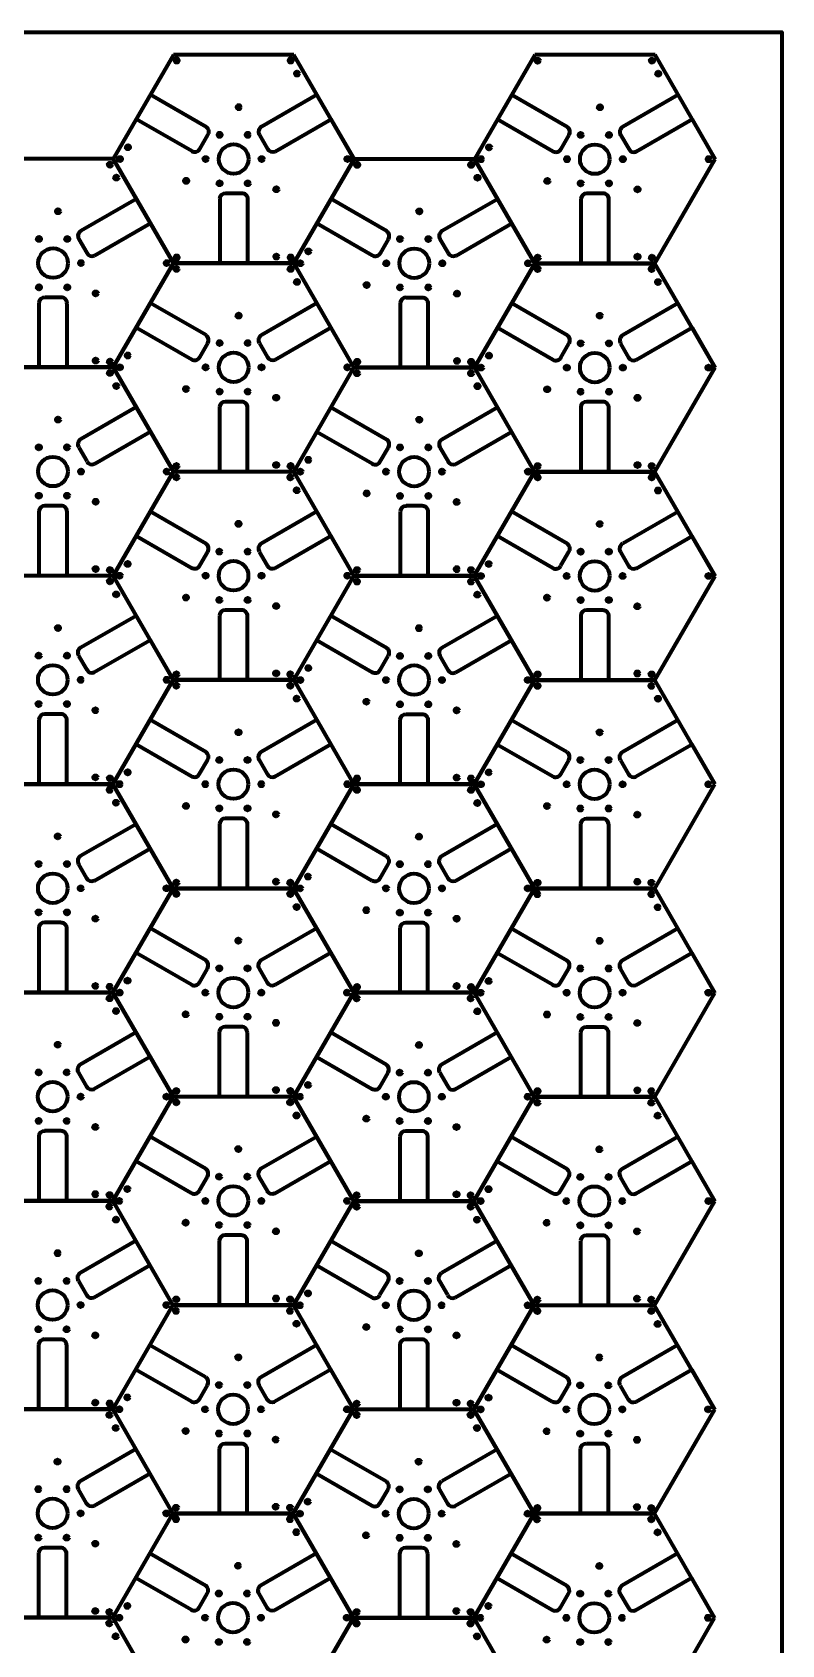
# Model space of a CAD drawing. Header units: millimetres. Extents: x -610 to 610, y -1219 to 1219.
# Drawn here: x 53 to 610, y 20 to 1219 of the extents above; entities that cross this region are included whole.
import ezdxf

# ---------------------------------------------------------------- set-up
doc = ezdxf.new("R2010")
doc.units = ezdxf.units.MM
doc.layers.add('Layer1', color=7, linetype='Continuous')

msp = doc.modelspace()

# ---------------------------------------------------------------- linework, layer by layer
at = {"layer": 'Layer1', "color": 150, "lineweight": 211, "ltscale": 25.4}
for p, q in [((157.6, 1202.4), (112.8, 1125)), ((247.1, 1202.4), (157.6, 1202.4)), ((291.8, 1124.9), (247.1, 1202.4)), ((426, 1202.3), (381.3, 1124.8)), ((515.5, 1202.3), (426, 1202.3)), ((560.2, 1124.8), (515.5, 1202.3)), ((112.8, 1125), (23.4, 1125)), ((157.6, 1047.5), (112.8, 1125)), ((112.8, 1125), (157.6, 1047.5)), ((247, 1047.4), (291.8, 1124.9)), ((291.8, 1124.9), (247, 1047.4)), ((381.3, 1124.8), (291.8, 1124.9)), ((426, 1047.3), (381.3, 1124.8)), ((381.3, 1124.8), (426, 1047.3)), ((515.4, 1047.3), (560.2, 1124.8)), ((112.8, 970), (157.6, 1047.5)), ((157.6, 1047.5), (112.8, 970)), ((157.6, 1047.5), (247, 1047.4)), ((247, 1047.4), (157.6, 1047.5)), ((291.7, 969.9), (247, 1047.4)), ((247, 1047.4), (291.7, 969.9)), ((381.2, 969.9), (426, 1047.3)), ((426, 1047.3), (381.2, 969.9)), ((426, 1047.3), (515.4, 1047.3)), ((515.4, 1047.3), (426, 1047.3)), ((560.1, 969.8), (515.4, 1047.3)), ((23.3, 970), (112.8, 970)), ((112.8, 970), (23.3, 970)), ((157.5, 892.5), (112.8, 970)), ((112.8, 970), (157.5, 892.5)), ((247, 892.4), (291.7, 969.9)), ((291.7, 969.9), (247, 892.4)), ((291.7, 969.9), (381.2, 969.9)), ((381.2, 969.9), (291.7, 969.9)), ((425.9, 892.4), (381.2, 969.9)), ((381.2, 969.9), (425.9, 892.4)), ((515.4, 892.3), (560.1, 969.8)), ((112.7, 815), (157.5, 892.5)), ((157.5, 892.5), (112.7, 815)), ((157.5, 892.5), (247, 892.4)), ((247, 892.4), (157.5, 892.5)), ((291.7, 814.9), (247, 892.4)), ((247, 892.4), (291.7, 814.9)), ((381.1, 814.9), (425.9, 892.4)), ((425.9, 892.4), (381.1, 814.9)), ((425.9, 892.4), (515.4, 892.3)), ((515.4, 892.3), (425.9, 892.4)), ((560.1, 814.8), (515.4, 892.3)), ((23.2, 815.1), (112.7, 815)), ((112.7, 815), (23.2, 815.1)), ((157.4, 737.5), (112.7, 815)), ((112.7, 815), (157.4, 737.5)), ((246.9, 737.5), (291.7, 814.9)), ((291.7, 814.9), (246.9, 737.5)), ((291.7, 814.9), (381.1, 814.9)), ((381.1, 814.9), (291.7, 814.9)), ((425.8, 737.4), (381.1, 814.9)), ((381.1, 814.9), (425.8, 737.4)), ((515.3, 737.4), (560.1, 814.8)), ((112.6, 660), (157.4, 737.5)), ((157.4, 737.5), (112.6, 660)), ((157.4, 737.5), (246.9, 737.5)), ((246.9, 737.5), (157.4, 737.5)), ((291.6, 660), (246.9, 737.5)), ((246.9, 737.5), (291.6, 660)), ((381.1, 659.9), (425.8, 737.4)), ((425.8, 737.4), (381.1, 659.9)), ((425.8, 737.4), (515.3, 737.4)), ((515.3, 737.4), (425.8, 737.4)), ((560, 659.9), (515.3, 737.4)), ((23.2, 660.1), (112.6, 660)), ((112.6, 660), (23.2, 660.1)), ((157.3, 582.5), (112.6, 660)), ((112.6, 660), (157.3, 582.5)), ((246.8, 582.5), (291.6, 660)), ((291.6, 660), (246.8, 582.5)), ((291.6, 660), (381.1, 659.9)), ((381.1, 659.9), (291.6, 660)), ((425.8, 582.4), (381.1, 659.9)), ((381.1, 659.9), (425.8, 582.4)), ((515.2, 582.4), (560, 659.9)), ((112.6, 505.1), (157.3, 582.5)), ((157.3, 582.5), (112.6, 505.1)), ((157.3, 582.5), (246.8, 582.5)), ((246.8, 582.5), (157.3, 582.5)), ((291.5, 505), (246.8, 582.5)), ((246.8, 582.5), (291.5, 505)), ((381, 505), (425.8, 582.4)), ((425.8, 582.4), (381, 505)), ((425.8, 582.4), (515.2, 582.4)), ((515.2, 582.4), (425.8, 582.4)), ((559.9, 504.9), (515.2, 582.4)), ((23.1, 505.1), (112.6, 505.1)), ((112.6, 505.1), (23.1, 505.1)), ((157.3, 427.6), (112.6, 505.1)), ((112.6, 505.1), (157.3, 427.6)), ((246.8, 427.5), (291.5, 505)), ((291.5, 505), (246.8, 427.5)), ((291.5, 505), (381, 505)), ((381, 505), (291.5, 505)), ((425.7, 427.5), (381, 505)), ((381, 505), (425.7, 427.5)), ((515.2, 427.4), (559.9, 504.9)), ((112.5, 350.1), (157.3, 427.6)), ((157.3, 427.6), (112.5, 350.1)), ((157.3, 427.6), (246.8, 427.5)), ((246.8, 427.5), (157.3, 427.6)), ((291.5, 350), (246.8, 427.5)), ((246.8, 427.5), (291.5, 350)), ((380.9, 350), (425.7, 427.5)), ((425.7, 427.5), (380.9, 350)), ((425.7, 427.5), (515.2, 427.4)), ((515.2, 427.4), (425.7, 427.5)), ((559.9, 349.9), (515.2, 427.4)), ((23, 350.1), (112.5, 350.1)), ((112.5, 350.1), (23, 350.1)), ((157.2, 272.6), (112.5, 350.1)), ((112.5, 350.1), (157.2, 272.6)), ((246.7, 272.6), (291.5, 350)), ((291.5, 350), (246.7, 272.6)), ((291.5, 350), (380.9, 350)), ((380.9, 350), (291.5, 350)), ((425.6, 272.5), (380.9, 350)), ((380.9, 350), (425.6, 272.5)), ((515.1, 272.4), (559.9, 349.9)), ((112.4, 195.1), (157.2, 272.6)), ((157.2, 272.6), (112.4, 195.1)), ((157.2, 272.6), (246.7, 272.6)), ((246.7, 272.6), (157.2, 272.6)), ((291.4, 195.1), (246.7, 272.6)), ((246.7, 272.6), (291.4, 195.1)), ((380.9, 195), (425.6, 272.5)), ((425.6, 272.5), (380.9, 195)), ((425.6, 272.5), (515.1, 272.4)), ((515.1, 272.4), (425.6, 272.5)), ((559.8, 194.9), (515.1, 272.4)), ((23, 195.2), (112.4, 195.1)), ((112.4, 195.1), (23, 195.2)), ((157.1, 117.6), (112.4, 195.1)), ((112.4, 195.1), (157.1, 117.6)), ((246.6, 117.6), (291.4, 195.1)), ((291.4, 195.1), (246.6, 117.6)), ((291.4, 195.1), (380.9, 195)), ((380.9, 195), (291.4, 195.1)), ((425.6, 117.5), (380.9, 195)), ((380.9, 195), (425.6, 117.5)), ((515, 117.5), (559.8, 194.9)), ((112.4, 40.2), (157.1, 117.6)), ((157.1, 117.6), (112.4, 40.2)), ((157.1, 117.6), (246.6, 117.6)), ((246.6, 117.6), (157.1, 117.6)), ((291.3, 40.1), (246.6, 117.6)), ((246.6, 117.6), (291.3, 40.1)), ((380.8, 40), (425.6, 117.5)), ((425.6, 117.5), (380.8, 40)), ((425.6, 117.5), (515, 117.5)), ((515, 117.5), (425.6, 117.5)), ((559.7, 40), (515, 117.5)), ((22.9, 40.2), (112.4, 40.2)), ((112.4, 40.2), (22.9, 40.2)), ((157.1, -37.3), (112.4, 40.2)), ((112.4, 40.2), (157.1, -37.3)), ((246.5, -37.4), (291.3, 40.1)), ((291.3, 40.1), (246.5, -37.4)), ((291.3, 40.1), (380.8, 40)), ((380.8, 40), (291.3, 40.1)), ((425.5, -37.5), (380.8, 40)), ((380.8, 40), (425.5, -37.5)), ((515, -37.5), (559.7, 40))]:
    msp.add_line(p, q, dxfattribs=at)
at = {"layer": 'Layer1', "color": 3, "lineweight": 211, "ltscale": 25.4}
for p, q in [((182, 1148.7), (140.5, 1172.7)), ((264.2, 1172.7), (223.1, 1148.9)), ((450.4, 1148.6), (408.9, 1172.6)), ((532.6, 1172.6), (491.5, 1148.8)), ((130, 1154.6), (171.1, 1130.9)), ((233.1, 1130.6), (274.7, 1154.6)), ((274.6, 1154.6), (291.8, 1124.9)), ((398.4, 1154.5), (439.5, 1130.8)), ((501.5, 1130.5), (543.1, 1154.5)), ((543.1, 1154.5), (560.2, 1124.8)), ((177.2, 1132.5), (183.2, 1142.9)), ((221.5, 1142.9), (227.5, 1132.5)), ((445.6, 1132.4), (451.6, 1142.8)), ((489.9, 1142.8), (495.9, 1132.4)), ((130, 1095.3), (88.8, 1071.5)), ((191.9, 1095.4), (191.9, 1047.4)), ((208.3, 1099.4), (196.3, 1099.4)), ((212.8, 1047.4), (212.8, 1094.9)), ((316.2, 1071.2), (274.6, 1095.2)), ((398.4, 1095.1), (357.3, 1071.4)), ((460.3, 1095.3), (460.3, 1047.3)), ((476.7, 1099.3), (464.8, 1099.3)), ((481.2, 1047.3), (481.2, 1094.8)), ((98.8, 1053.2), (140.4, 1077.2)), ((140.4, 1077.2), (157.6, 1047.5)), ((264.2, 1077.1), (305.3, 1053.3)), ((367.3, 1053), (408.8, 1077)), ((408.8, 1077), (426, 1047.3)), ((87.2, 1065.4), (93.2, 1055.1)), ((311.4, 1055), (317.4, 1065.3)), ((355.6, 1065.3), (361.6, 1055)), ((74.1, 1021.9), (62.1, 1021.9)), ((342.5, 1021.8), (330.5, 1021.8)), ((57.6, 1018), (57.6, 970)), ((78.5, 970), (78.5, 1017.5)), ((182, 993.8), (140.4, 1017.8)), ((264.2, 1017.7), (223, 994)), ((326, 1017.9), (326, 969.9)), ((346.9, 969.9), (346.9, 1017.4)), ((450.4, 993.6), (408.8, 1017.6)), ((532.6, 1017.6), (491.4, 993.9)), ((129.9, 999.7), (171.1, 975.9)), ((233, 975.6), (274.6, 999.6)), ((274.6, 999.6), (291.7, 969.9)), ((398.3, 999.5), (439.5, 975.8)), ((501.4, 975.5), (543, 999.5)), ((543, 999.5), (560.1, 969.8)), ((177.1, 977.5), (183.1, 987.9)), ((221.4, 987.9), (227.4, 977.5)), ((445.5, 977.4), (451.5, 987.8)), ((489.8, 987.8), (495.8, 977.4)), ((129.9, 940.3), (88.8, 916.5)), ((191.8, 940.5), (191.8, 892.5)), ((208.3, 944.4), (196.3, 944.4)), ((212.7, 892.5), (212.7, 940)), ((316.1, 916.2), (274.6, 940.2)), ((398.3, 940.2), (357.2, 916.4)), ((460.2, 940.4), (460.2, 892.4)), ((476.7, 944.3), (464.7, 944.3)), ((481.1, 892.3), (481.1, 939.8)), ((98.8, 898.2), (140.4, 922.2)), ((140.3, 922.2), (157.5, 892.5)), ((264.1, 922.1), (305.2, 898.4)), ((367.2, 898.1), (408.8, 922.1)), ((408.8, 922.1), (425.9, 892.4)), ((87.2, 910.5), (93.1, 900.1)), ((311.3, 900), (317.3, 910.4)), ((355.6, 910.4), (361.6, 900)), ((74, 867), (62, 867)), ((342.4, 866.9), (330.5, 866.9)), ((57.6, 863.1), (57.6, 815)), ((78.5, 815), (78.5, 862.5)), ((181.9, 838.8), (140.3, 862.8)), ((264.1, 862.7), (223, 839)), ((326, 862.9), (326, 814.9)), ((346.9, 814.9), (346.9, 862.4)), ((450.3, 838.7), (408.7, 862.7)), ((532.5, 862.6), (491.4, 838.9)), ((129.9, 844.7), (171, 820.9)), ((233, 820.6), (274.5, 844.6)), ((274.5, 844.6), (291.7, 814.9)), ((398.3, 844.6), (439.4, 820.8)), ((501.4, 820.5), (542.9, 844.5)), ((542.9, 844.5), (560.1, 814.8)), ((177.1, 822.6), (183, 832.9)), ((221.3, 832.9), (227.3, 822.6)), ((445.5, 822.5), (451.5, 832.8)), ((489.8, 832.8), (495.7, 822.4)), ((129.8, 785.3), (88.7, 761.6)), ((191.7, 785.5), (191.7, 737.5)), ((208.2, 789.4), (196.2, 789.4)), ((212.6, 737.5), (212.6, 785)), ((316.1, 761.2), (274.5, 785.2)), ((398.3, 785.2), (357.1, 761.5)), ((460.2, 785.4), (460.2, 737.4)), ((476.6, 789.3), (464.6, 789.3)), ((481.1, 737.4), (481.1, 784.9)), ((98.7, 743.2), (140.3, 767.2)), ((140.3, 767.2), (157.4, 737.5)), ((264, 767.1), (305.2, 743.4)), ((367.1, 743.1), (408.7, 767.1)), ((408.7, 767.1), (425.8, 737.4)), ((87.1, 755.5), (93.1, 745.1)), ((311.2, 745), (317.2, 755.4)), ((355.5, 755.4), (361.5, 745)), ((57.5, 708.1), (57.5, 660.1)), ((73.9, 712), (62, 712)), ((78.4, 660.1), (78.4, 707.6)), ((181.8, 683.8), (140.2, 707.8)), ((264, 707.8), (222.9, 684)), ((325.9, 708), (325.9, 660)), ((342.4, 711.9), (330.4, 711.9)), ((450.2, 683.7), (408.7, 707.7)), ((532.4, 707.7), (491.3, 683.9)), ((346.8, 659.9), (346.8, 707.4)), ((129.8, 689.7), (170.9, 666)), ((232.9, 665.7), (274.5, 689.7)), ((274.4, 689.7), (291.6, 660)), ((398.2, 689.6), (439.3, 665.9)), ((501.3, 665.6), (542.9, 689.6)), ((542.9, 689.5), (560, 659.9)), ((177, 667.6), (183, 678)), ((221.3, 678), (227.3, 667.6)), ((445.4, 667.5), (451.4, 677.9)), ((489.7, 677.8), (495.7, 667.5)), ((129.8, 630.3), (88.6, 606.6)), ((191.7, 630.5), (191.7, 582.5)), ((208.1, 634.5), (196.1, 634.5)), ((212.6, 582.5), (212.6, 630)), ((316, 606.3), (274.4, 630.3)), ((398.2, 630.2), (357.1, 606.5)), ((460.1, 630.4), (460.1, 582.4)), ((476.5, 634.3), (464.6, 634.3)), ((481, 582.4), (481, 629.9)), ((98.6, 588.2), (140.2, 612.2)), ((140.2, 612.2), (157.3, 582.5)), ((264, 612.2), (305.1, 588.4)), ((367.1, 588.1), (408.6, 612.1)), ((408.6, 612.1), (425.8, 582.4)), ((87, 600.5), (93, 590.2)), ((311.2, 590.1), (317.2, 600.4)), ((355.4, 600.4), (361.4, 590)), ((57.4, 553.1), (57.4, 505.1)), ((73.9, 557), (61.9, 557)), ((78.3, 505.1), (78.3, 552.6)), ((181.8, 528.8), (140.2, 552.8)), ((264, 552.8), (222.8, 529.1)), ((325.8, 553), (325.8, 505)), ((342.3, 556.9), (330.3, 556.9)), ((346.7, 505), (346.7, 552.5)), ((450.2, 528.7), (408.6, 552.7)), ((532.4, 552.7), (491.2, 528.9)), ((129.7, 534.7), (170.9, 511)), ((232.8, 510.7), (274.4, 534.7)), ((274.4, 534.7), (291.5, 505)), ((398.1, 534.6), (439.3, 510.9)), ((501.2, 510.6), (542.8, 534.6)), ((542.8, 534.6), (559.9, 504.9)), ((176.9, 512.6), (182.9, 523)), ((221.2, 523), (227.2, 512.6)), ((445.3, 512.5), (451.3, 522.9)), ((489.6, 522.9), (495.6, 512.5)), ((129.7, 475.4), (88.6, 451.6)), ((191.6, 475.6), (191.6, 427.6)), ((208.1, 479.5), (196.1, 479.5)), ((212.5, 427.5), (212.5, 475)), ((315.9, 451.3), (274.4, 475.3)), ((398.1, 475.3), (357, 451.5)), ((460, 475.4), (460, 427.4)), ((476.5, 479.4), (464.5, 479.4)), ((480.9, 427.4), (480.9, 474.9)), ((98.6, 433.3), (140.1, 457.3)), ((140.1, 457.3), (157.3, 427.6)), ((263.9, 457.2), (305, 433.5)), ((367, 433.2), (408.6, 457.2)), ((408.6, 457.1), (425.7, 427.5)), ((87, 445.6), (92.9, 435.2)), ((311.1, 435.1), (317.1, 445.5)), ((355.4, 445.4), (361.4, 435.1)), ((57.4, 398.1), (57.4, 350.1)), ((73.8, 402.1), (61.8, 402.1)), ((78.3, 350.1), (78.3, 397.6)), ((181.7, 373.9), (140.1, 397.9)), ((263.9, 397.8), (222.8, 374.1)), ((325.8, 398), (325.8, 350)), ((342.2, 401.9), (330.2, 401.9)), ((346.7, 350), (346.7, 397.5)), ((450.1, 373.7), (408.5, 397.7)), ((532.3, 397.7), (491.2, 374)), ((129.7, 379.8), (170.8, 356)), ((232.7, 355.7), (274.3, 379.7)), ((274.3, 379.7), (291.5, 350)), ((398.1, 379.7), (439.2, 355.9)), ((501.2, 355.6), (542.7, 379.6)), ((542.7, 379.6), (559.9, 349.9)), ((176.9, 357.7), (182.8, 368)), ((221.1, 368), (227.1, 357.6)), ((445.3, 357.5), (451.3, 367.9)), ((489.5, 367.9), (495.5, 357.5)), ((208, 324.5), (196, 324.5)), ((476.4, 324.4), (464.4, 324.4)), ((129.6, 320.4), (88.5, 296.7)), ((191.5, 320.6), (191.5, 272.6)), ((212.4, 272.6), (212.4, 320.1)), ((315.9, 296.3), (274.3, 320.3)), ((398.1, 320.3), (356.9, 296.5)), ((460, 320.5), (460, 272.5)), ((480.9, 272.5), (480.9, 319.9)), ((98.5, 278.3), (140.1, 302.3)), ((140.1, 302.3), (157.2, 272.6)), ((263.8, 302.2), (305, 278.5)), ((366.9, 278.2), (408.5, 302.2)), ((408.5, 302.2), (425.6, 272.5)), ((86.9, 290.6), (92.9, 280.2)), ((311, 280.1), (317, 290.5)), ((355.3, 290.5), (361.3, 280.1)), ((57.3, 243.2), (57.3, 195.2)), ((73.7, 247.1), (61.8, 247.1)), ((78.2, 195.1), (78.2, 242.6)), ((181.6, 218.9), (140, 242.9)), ((263.8, 242.9), (222.7, 219.1)), ((325.7, 243), (325.7, 195)), ((342.2, 247), (330.2, 247)), ((346.6, 195), (346.6, 242.5)), ((450, 218.8), (408.5, 242.8)), ((532.2, 242.7), (491.1, 219)), ((129.6, 224.8), (170.7, 201.1)), ((232.7, 200.8), (274.3, 224.8)), ((274.2, 224.7), (291.4, 195.1)), ((398, 224.7), (439.1, 200.9)), ((501.1, 200.6), (542.7, 224.6)), ((542.7, 224.6), (559.8, 194.9)), ((176.8, 202.7), (182.8, 213.1)), ((221.1, 213), (227, 202.7)), ((445.2, 202.6), (451.2, 212.9)), ((489.5, 212.9), (495.5, 202.5)), ((207.9, 169.5), (195.9, 169.5)), ((476.3, 169.4), (464.4, 169.4)), ((129.6, 165.4), (88.4, 141.7)), ((191.5, 165.6), (191.5, 117.6)), ((212.4, 117.6), (212.4, 165.1)), ((315.8, 141.3), (274.2, 165.3)), ((398, 165.3), (356.9, 141.6)), ((459.9, 165.5), (459.9, 117.5)), ((480.8, 117.5), (480.8, 165)), ((98.4, 123.3), (140, 147.3)), ((140, 147.3), (157.1, 117.6)), ((263.8, 147.3), (304.9, 123.5)), ((366.9, 123.2), (408.4, 147.2)), ((408.4, 147.2), (425.6, 117.5)), ((86.8, 135.6), (92.8, 125.2)), ((311, 125.1), (317, 135.5)), ((355.2, 135.5), (361.2, 125.1)), ((57.2, 88.2), (57.2, 40.2)), ((73.7, 92.1), (61.7, 92.1)), ((78.1, 40.2), (78.1, 87.7)), ((181.6, 63.9), (140, 87.9)), ((263.7, 87.9), (222.6, 64.1)), ((325.6, 88.1), (325.6, 40.1)), ((342.1, 92), (330.1, 92)), ((346.5, 40.1), (346.5, 87.5)), ((450, 63.8), (408.4, 87.8)), ((532.2, 87.8), (491, 64)), ((129.5, 69.8), (170.6, 46.1)), ((232.6, 45.8), (274.2, 69.8)), ((274.2, 69.8), (291.3, 40.1)), ((397.9, 69.7), (439.1, 46)), ((501, 45.7), (542.6, 69.7)), ((542.6, 69.7), (559.7, 40)), ((176.7, 47.7), (182.7, 58.1)), ((221, 58.1), (227, 47.7)), ((445.1, 47.6), (451.1, 58)), ((489.4, 58), (495.4, 47.6))]:
    msp.add_line(p, q, dxfattribs=at)
at = {"layer": 'Layer1', "color": 150, "lineweight": 211, "ltscale": 25.4}
msp.add_polyline3d([(-609.6, -1219.2, 0), (-609.6, 1219.2, 0), (609.6, 1219.2, 0), (609.6, -1219.2, 0), (-609.6, -1219.2, 0)], dxfattribs=at)
at = {"layer": 'Layer1', "color": 3, "lineweight": 211, "ltscale": 25.4}
for centre, radius in [((159.9, 1198.2), 1.5), ((244.6, 1198.2), 1.5), ((428.3, 1198), 1.5), ((513.1, 1198), 1.5), ((249.4, 1188.5), 1.5), ((517.8, 1188.4), 1.5), ((206.1, 1163.5), 1.5), ((474.5, 1163.4), 1.5), ((191.8, 1142.9), 1.5), ((212.8, 1142.9), 1.5), ((460.2, 1142.8), 1.5), ((481.2, 1142.8), 1.5), ((123.7, 1133.7), 1.5), ((202.3, 1124.9), 11), ((392.1, 1133.6), 1.5), ((470.7, 1124.8), 11), ((110.4, 1120.7), 1.5), ((117.8, 1124.9), 1.5), ((181.5, 1124.9), 1.5), ((223.1, 1124.9), 1.5), ((286.9, 1124.9), 1.5), ((294.1, 1120.6), 1.5), ((378.8, 1120.6), 1.5), ((386.2, 1124.8), 1.5), ((450, 1124.8), 1.5), ((491.5, 1124.8), 1.5), ((555.3, 1124.8), 1.5), ((115.1, 1111.1), 1.5), ((167, 1108.7), 1.5), ((191.8, 1106.9), 1.5), ((212.8, 1106.9), 1.5), ((234, 1102.4), 1.5), ((383.5, 1111), 1.5), ((435.4, 1108.6), 1.5), ((460.2, 1106.8), 1.5), ((481.2, 1106.8), 1.5), ((502.4, 1102.3), 1.5), ((71.8, 1086.1), 1.5), ((340.2, 1086), 1.5), ((57.6, 1065.5), 1.5), ((68.1, 1047.5), 11), ((78.6, 1065.5), 1.5), ((257.8, 1056.2), 1.5), ((326, 1065.4), 1.5), ((336.5, 1047.4), 11), ((347, 1065.4), 1.5), ((88.9, 1047.5), 1.5), ((152.6, 1047.5), 1.5), ((159.8, 1043.2), 1.5), ((159.9, 1051.7), 1.5), ((234, 1052.4), 1.5), ((244.6, 1051.7), 1.5), ((244.6, 1043.2), 1.5), ((251.9, 1047.4), 1.5), ((315.7, 1047.4), 1.5), ((357.3, 1047.4), 1.5), ((421.1, 1047.4), 1.5), ((428.3, 1051.6), 1.5), ((428.3, 1043.1), 1.5), ((502.4, 1052.3), 1.5), ((513, 1043.1), 1.5), ((513.1, 1051.6), 1.5), ((249.3, 1033.5), 1.5), ((301.1, 1031.2), 1.5), ((517.7, 1033.4), 1.5), ((57.6, 1029.5), 1.5), ((78.6, 1029.5), 1.5), ((99.8, 1025), 1.5), ((326, 1029.4), 1.5), ((347, 1029.4), 1.5), ((368.2, 1024.8), 1.5), ((206, 1008.5), 1.5), ((474.4, 1008.4), 1.5), ((191.8, 988), 1.5), ((212.8, 988), 1.5), ((460.2, 987.8), 1.5), ((481.2, 987.8), 1.5), ((99.8, 975), 1.5), ((110.4, 974.3), 1.5), ((117.7, 970), 1.5), ((123.6, 978.8), 1.5), ((181.5, 970), 1.5), ((202.3, 970), 11), ((223, 970), 1.5), ((286.8, 970), 1.5), ((294.1, 974.1), 1.5), ((368.2, 974.8), 1.5), ((378.8, 974.1), 1.5), ((392, 978.7), 1.5), ((470.7, 969.8), 11), ((110.3, 965.8), 1.5), ((294, 965.6), 1.5), ((378.7, 965.6), 1.5), ((386.1, 969.8), 1.5), ((449.9, 969.8), 1.5), ((491.5, 969.8), 1.5), ((555.2, 969.8), 1.5), ((115.1, 956.1), 1.5), ((166.9, 953.8), 1.5), ((191.8, 952), 1.5), ((212.8, 952), 1.5), ((233.9, 947.4), 1.5), ((383.5, 956), 1.5), ((435.3, 953.7), 1.5), ((460.2, 951.8), 1.5), ((481.2, 951.8), 1.5), ((502.4, 947.3), 1.5), ((71.8, 931.1), 1.5), ((340.2, 931), 1.5), ((57.5, 910.5), 1.5), ((78.5, 910.5), 1.5), ((325.9, 910.4), 1.5), ((346.9, 910.4), 1.5), ((68, 892.5), 11), ((257.8, 901.2), 1.5), ((336.4, 892.4), 11), ((88.8, 892.5), 1.5), ((152.6, 892.5), 1.5), ((159.8, 896.7), 1.5), ((159.8, 888.2), 1.5), ((233.9, 897.4), 1.5), ((244.5, 888.2), 1.5), ((244.6, 896.7), 1.5), ((251.9, 892.4), 1.5), ((315.6, 892.4), 1.5), ((357.2, 892.4), 1.5), ((421, 892.4), 1.5), ((428.2, 888.1), 1.5), ((428.3, 896.6), 1.5), ((502.4, 897.3), 1.5), ((512.9, 888.1), 1.5), ((513, 896.6), 1.5), ((57.5, 874.5), 1.5), ((78.5, 874.5), 1.5), ((249.2, 878.6), 1.5), ((301.1, 876.2), 1.5), ((325.9, 874.4), 1.5), ((346.9, 874.4), 1.5), ((517.6, 878.4), 1.5), ((99.7, 870), 1.5), ((368.1, 869.9), 1.5), ((205.9, 853.6), 1.5), ((474.4, 853.4), 1.5), ((191.7, 833), 1.5), ((212.7, 833), 1.5), ((460.1, 832.9), 1.5), ((481.1, 832.9), 1.5), ((99.7, 820), 1.5), ((110.3, 819.3), 1.5), ((117.6, 815), 1.5), ((123.5, 823.8), 1.5), ((181.4, 815), 1.5), ((202.2, 815), 11), ((223, 815), 1.5), ((286.8, 815), 1.5), ((294, 819.2), 1.5), ((368.1, 819.9), 1.5), ((378.7, 819.2), 1.5), ((386, 814.9), 1.5), ((391.9, 823.7), 1.5), ((449.8, 814.9), 1.5), ((470.6, 814.9), 11), ((491.4, 814.9), 1.5), ((555.2, 814.9), 1.5), ((110.3, 810.8), 1.5), ((293.9, 810.7), 1.5), ((378.7, 810.7), 1.5), ((115, 801.1), 1.5), ((166.8, 798.8), 1.5), ((191.7, 797), 1.5), ((212.7, 797), 1.5), ((233.9, 792.4), 1.5), ((383.4, 801), 1.5), ((435.2, 798.7), 1.5), ((460.1, 796.9), 1.5), ((481.1, 796.9), 1.5), ((502.3, 792.3), 1.5), ((71.7, 776.1), 1.5), ((340.1, 776), 1.5), ((57.4, 755.6), 1.5), ((78.4, 755.6), 1.5), ((325.9, 755.4), 1.5), ((346.9, 755.4), 1.5), ((67.9, 737.6), 11), ((233.9, 742.4), 1.5), ((257.7, 746.3), 1.5), ((336.4, 737.4), 11), ((502.3, 742.3), 1.5), ((88.7, 737.6), 1.5), ((152.5, 737.6), 1.5), ((159.7, 733.2), 1.5), ((159.8, 741.7), 1.5), ((244.4, 733.2), 1.5), ((244.5, 741.7), 1.5), ((251.8, 737.4), 1.5), ((315.6, 737.4), 1.5), ((357.1, 737.4), 1.5), ((420.9, 737.4), 1.5), ((428.1, 733.1), 1.5), ((428.2, 741.6), 1.5), ((512.8, 733.1), 1.5), ((512.9, 741.6), 1.5), ((57.4, 719.6), 1.5), ((78.4, 719.6), 1.5), ((249.2, 723.6), 1.5), ((301, 721.3), 1.5), ((325.9, 719.4), 1.5), ((346.9, 719.4), 1.5), ((517.6, 723.5), 1.5), ((99.6, 715), 1.5), ((368.1, 714.9), 1.5), ((205.9, 698.6), 1.5), ((474.3, 698.5), 1.5), ((191.6, 678), 1.5), ((212.6, 678), 1.5), ((460, 677.9), 1.5), ((481, 677.9), 1.5), ((99.6, 665), 1.5), ((110.3, 664.3), 1.5), ((117.6, 660), 1.5), ((123.5, 668.8), 1.5), ((181.3, 660), 1.5), ((202.1, 660), 11), ((222.9, 660), 1.5), ((286.7, 660), 1.5), ((293.9, 664.2), 1.5), ((368.1, 664.9), 1.5), ((378.7, 664.2), 1.5), ((386, 659.9), 1.5), ((391.9, 668.7), 1.5), ((449.8, 659.9), 1.5), ((470.5, 659.9), 11), ((491.3, 659.9), 1.5), ((555.1, 659.9), 1.5), ((110.2, 655.8), 1.5), ((114.9, 646.2), 1.5), ((293.9, 655.7), 1.5), ((378.6, 655.7), 1.5), ((166.8, 643.8), 1.5), ((191.6, 642), 1.5), ((212.6, 642), 1.5), ((233.8, 637.5), 1.5), ((383.3, 646), 1.5), ((435.2, 643.7), 1.5), ((460, 641.9), 1.5), ((481, 641.9), 1.5), ((502.2, 637.4), 1.5), ((71.6, 621.2), 1.5), ((340, 621), 1.5), ((57.4, 600.6), 1.5), ((78.4, 600.6), 1.5), ((325.8, 600.5), 1.5), ((346.8, 600.5), 1.5), ((67.9, 582.6), 11), ((159.7, 586.8), 1.5), ((233.8, 587.5), 1.5), ((244.4, 586.8), 1.5), ((257.6, 591.3), 1.5), ((336.3, 582.5), 11), ((428.1, 586.7), 1.5), ((502.2, 587.4), 1.5), ((512.8, 586.7), 1.5), ((88.7, 582.6), 1.5), ((152.4, 582.6), 1.5), ((159.6, 578.3), 1.5), ((244.4, 578.3), 1.5), ((251.7, 582.5), 1.5), ((315.5, 582.5), 1.5), ((357.1, 582.5), 1.5), ((420.9, 582.5), 1.5), ((428, 578.2), 1.5), ((512.8, 578.2), 1.5), ((57.4, 564.6), 1.5), ((78.4, 564.6), 1.5), ((249.1, 568.6), 1.5), ((300.9, 566.3), 1.5), ((325.8, 564.5), 1.5), ((346.8, 564.5), 1.5), ((517.5, 568.5), 1.5), ((99.6, 560), 1.5), ((368, 559.9), 1.5), ((205.8, 543.6), 1.5), ((474.2, 543.5), 1.5), ((191.6, 523), 1.5), ((202.1, 505), 11), ((212.6, 523), 1.5), ((460, 522.9), 1.5), ((470.5, 504.9), 11), ((481, 522.9), 1.5), ((99.6, 510), 1.5), ((110.2, 509.3), 1.5), ((117.5, 505), 1.5), ((123.4, 513.9), 1.5), ((181.3, 505), 1.5), ((222.8, 505), 1.5), ((286.6, 505), 1.5), ((293.9, 509.2), 1.5), ((368, 509.9), 1.5), ((378.6, 509.2), 1.5), ((385.9, 504.9), 1.5), ((391.8, 513.7), 1.5), ((449.7, 504.9), 1.5), ((491.3, 504.9), 1.5), ((555, 504.9), 1.5), ((110.1, 500.8), 1.5), ((114.8, 491.2), 1.5), ((293.8, 500.7), 1.5), ((378.5, 500.7), 1.5), ((383.3, 491.1), 1.5), ((166.7, 488.9), 1.5), ((191.6, 487), 1.5), ((212.6, 487), 1.5), ((233.7, 482.5), 1.5), ((435.1, 488.7), 1.5), ((460, 486.9), 1.5), ((481, 486.9), 1.5), ((502.2, 482.4), 1.5), ((71.6, 466.2), 1.5), ((340, 466.1), 1.5), ((57.3, 445.6), 1.5), ((78.3, 445.6), 1.5), ((325.7, 445.5), 1.5), ((346.7, 445.5), 1.5), ((67.8, 427.6), 11), ((159.6, 431.8), 1.5), ((233.7, 432.5), 1.5), ((244.4, 431.8), 1.5), ((257.6, 436.3), 1.5), ((336.2, 427.5), 11), ((428.1, 431.7), 1.5), ((502.2, 432.4), 1.5), ((512.8, 431.7), 1.5), ((88.6, 427.6), 1.5), ((152.4, 427.6), 1.5), ((159.6, 423.3), 1.5), ((244.3, 423.3), 1.5), ((251.7, 427.5), 1.5), ((315.4, 427.5), 1.5), ((357, 427.5), 1.5), ((420.8, 427.5), 1.5), ((428, 423.2), 1.5), ((512.7, 423.2), 1.5), ((57.3, 409.6), 1.5), ((78.3, 409.6), 1.5), ((249, 413.6), 1.5), ((300.9, 411.3), 1.5), ((325.7, 409.5), 1.5), ((346.7, 409.5), 1.5), ((517.4, 413.5), 1.5), ((99.5, 405.1), 1.5), ((367.9, 405), 1.5), ((205.7, 388.6), 1.5), ((474.1, 388.5), 1.5), ((123.3, 358.9), 1.5), ((191.5, 368.1), 1.5), ((202, 350.1), 11), ((212.5, 368.1), 1.5), ((391.7, 358.8), 1.5), ((459.9, 367.9), 1.5), ((470.4, 349.9), 11), ((480.9, 367.9), 1.5), ((99.5, 355.1), 1.5), ((110.1, 354.4), 1.5), ((117.4, 350.1), 1.5), ((181.2, 350.1), 1.5), ((222.8, 350.1), 1.5), ((286.6, 350.1), 1.5), ((293.8, 354.3), 1.5), ((367.9, 355), 1.5), ((378.5, 354.3), 1.5), ((385.8, 349.9), 1.5), ((449.6, 349.9), 1.5), ((491.2, 349.9), 1.5), ((555, 349.9), 1.5), ((110, 345.9), 1.5), ((114.8, 336.2), 1.5), ((293.7, 345.8), 1.5), ((378.5, 345.8), 1.5), ((383.2, 336.1), 1.5), ((166.6, 333.9), 1.5), ((191.5, 332.1), 1.5), ((212.5, 332.1), 1.5), ((233.7, 327.5), 1.5), ((435, 333.8), 1.5), ((459.9, 331.9), 1.5), ((480.9, 331.9), 1.5), ((502.1, 327.4), 1.5), ((71.5, 311.2), 1.5), ((339.9, 311.1), 1.5), ((57.2, 290.6), 1.5), ((78.2, 290.6), 1.5), ((325.7, 290.5), 1.5), ((346.7, 290.5), 1.5), ((67.7, 272.6), 11), ((159.6, 276.8), 1.5), ((233.7, 277.5), 1.5), ((244.3, 276.8), 1.5), ((257.5, 281.3), 1.5), ((336.2, 272.5), 11), ((428, 276.7), 1.5), ((502.1, 277.4), 1.5), ((512.7, 276.7), 1.5), ((88.5, 272.6), 1.5), ((152.3, 272.6), 1.5), ((159.5, 268.3), 1.5), ((244.2, 268.3), 1.5), ((251.6, 272.5), 1.5), ((315.4, 272.5), 1.5), ((356.9, 272.5), 1.5), ((420.7, 272.5), 1.5), ((427.9, 268.2), 1.5), ((512.6, 268.2), 1.5), ((57.2, 254.6), 1.5), ((78.2, 254.6), 1.5), ((249, 258.7), 1.5), ((300.8, 256.3), 1.5), ((325.7, 254.5), 1.5), ((346.7, 254.5), 1.5), ((517.4, 258.6), 1.5), ((99.4, 250.1), 1.5), ((367.9, 250), 1.5), ((205.7, 233.7), 1.5), ((474.1, 233.6), 1.5), ((123.3, 203.9), 1.5), ((191.4, 213.1), 1.5), ((201.9, 195.1), 11), ((212.4, 213.1), 1.5), ((391.7, 203.8), 1.5), ((459.8, 213), 1.5), ((470.3, 195), 11), ((480.8, 213), 1.5), ((99.4, 200.1), 1.5), ((110, 190.9), 1.5), ((110.1, 199.4), 1.5), ((117.3, 195.1), 1.5), ((181.1, 195.1), 1.5), ((222.7, 195.1), 1.5), ((286.5, 195.1), 1.5), ((293.7, 199.3), 1.5), ((293.7, 190.8), 1.5), ((367.9, 200), 1.5), ((378.4, 190.8), 1.5), ((378.5, 199.3), 1.5), ((385.8, 195), 1.5), ((449.6, 195), 1.5), ((491.1, 195), 1.5), ((554.9, 195), 1.5), ((114.7, 181.2), 1.5), ((166.6, 178.9), 1.5), ((383.1, 181.1), 1.5), ((435, 178.8), 1.5), ((191.4, 177.1), 1.5), ((212.4, 177.1), 1.5), ((233.6, 172.6), 1.5), ((459.8, 177), 1.5), ((480.8, 177), 1.5), ((502, 172.4), 1.5), ((71.4, 156.2), 1.5), ((339.8, 156.1), 1.5), ((57.2, 135.7), 1.5), ((78.2, 135.7), 1.5), ((325.6, 135.5), 1.5), ((346.6, 135.5), 1.5), ((67.7, 117.7), 11), ((159.5, 121.9), 1.5), ((233.6, 122.6), 1.5), ((244.2, 121.9), 1.5), ((257.4, 126.4), 1.5), ((336.1, 117.5), 11), ((427.9, 121.7), 1.5), ((502, 122.4), 1.5), ((512.6, 121.7), 1.5), ((88.5, 117.7), 1.5), ((152.2, 117.7), 1.5), ((159.4, 113.4), 1.5), ((244.2, 113.4), 1.5), ((251.5, 117.5), 1.5), ((315.3, 117.5), 1.5), ((356.9, 117.5), 1.5), ((420.7, 117.5), 1.5), ((427.8, 113.2), 1.5), ((512.6, 113.2), 1.5), ((57.2, 99.7), 1.5), ((78.2, 99.7), 1.5), ((99.4, 95.1), 1.5), ((248.9, 103.7), 1.5), ((300.7, 101.4), 1.5), ((325.6, 99.5), 1.5), ((346.6, 99.5), 1.5), ((367.8, 95), 1.5), ((517.3, 103.6), 1.5), ((205.6, 78.7), 1.5), ((474, 78.6), 1.5), ((123.2, 48.9), 1.5), ((191.3, 58.1), 1.5), ((201.8, 40.1), 11), ((212.3, 58.1), 1.5), ((391.6, 48.8), 1.5), ((459.8, 58), 1.5), ((470.3, 40), 11), ((480.8, 58), 1.5), ((99.4, 45.1), 1.5), ((109.9, 35.9), 1.5), ((110, 44.4), 1.5), ((117.3, 40.1), 1.5), ((181.1, 40.1), 1.5), ((222.6, 40.1), 1.5), ((286.4, 40.1), 1.5), ((293.6, 35.8), 1.5), ((293.7, 44.3), 1.5), ((367.8, 45), 1.5), ((378.3, 35.8), 1.5), ((378.4, 44.3), 1.5), ((385.7, 40), 1.5), ((449.5, 40), 1.5), ((491, 40), 1.5), ((554.8, 40), 1.5), ((114.6, 26.3), 1.5), ((166.5, 23.9), 1.5), ((383.1, 26.2), 1.5), ((434.9, 23.8), 1.5), ((191.3, 22.1), 1.5), ((212.3, 22.1), 1.5), ((459.8, 22), 1.5), ((480.8, 22), 1.5)]:
    msp.add_circle(centre, radius, dxfattribs=at)
for centre, radius, start, end in [((179.5, 1145.2), 4.33, 327.8934, 54.585), ((225.1, 1145.2), 4.3, 118.0014, 211.9986), ((447.9, 1145.1), 4.33, 327.8934, 54.585), ((493.5, 1145), 4.3, 118.0014, 211.9986), ((173.4, 1134.5), 4.3, 238.0014, 331.9986), ((231.3, 1134.5), 4.33, 207.8934, 294.585), ((441.8, 1134.4), 4.3, 238.0014, 331.9986), ((499.7, 1134.4), 4.33, 207.8934, 294.585), ((196.2, 1095), 4.33, 87.8934, 174.585), ((208.5, 1095.1), 4.3, 358.0014, 91.9986), ((464.6, 1094.9), 4.33, 87.8934, 174.585), ((476.9, 1095), 4.3, 358.0014, 91.9986), ((90.9, 1067.7), 4.3, 118.0014, 211.9986), ((313.7, 1067.6), 4.33, 327.8934, 54.585), ((359.3, 1067.6), 4.3, 118.0014, 211.9986), ((97, 1057.1), 4.33, 207.8934, 294.585), ((307.6, 1057), 4.3, 238.0014, 331.9986), ((365.5, 1057), 4.33, 207.8934, 294.585), ((61.9, 1017.6), 4.33, 87.8934, 174.585), ((74.2, 1017.6), 4.3, 358.0014, 91.9986), ((330.4, 1017.5), 4.33, 87.8934, 174.585), ((342.6, 1017.5), 4.3, 358.0014, 91.9986), ((179.4, 990.2), 4.33, 327.8934, 54.585), ((225, 990.2), 4.3, 118.0014, 211.9986), ((447.9, 990.1), 4.33, 327.8934, 54.585), ((493.5, 990.1), 4.3, 118.0014, 211.9986), ((173.3, 979.6), 4.3, 238.0014, 331.9986), ((231.2, 979.6), 4.33, 207.8934, 294.585), ((441.8, 979.4), 4.3, 238.0014, 331.9986), ((499.6, 979.4), 4.33, 207.8934, 294.585), ((196.1, 940.1), 4.33, 87.8934, 174.585), ((208.4, 940.1), 4.3, 358.0014, 91.9986), ((464.5, 940), 4.33, 87.8934, 174.585), ((476.8, 940), 4.3, 358.0014, 91.9986), ((90.8, 912.8), 4.3, 118.0014, 211.9986), ((313.6, 912.7), 4.33, 327.8934, 54.585), ((359.2, 912.6), 4.3, 118.0014, 211.9986), ((97, 902.1), 4.33, 207.8934, 294.585), ((307.5, 902), 4.3, 238.0014, 331.9986), ((365.4, 902), 4.33, 207.8934, 294.585), ((61.9, 862.6), 4.33, 87.8934, 174.585), ((74.2, 862.7), 4.3, 358.0014, 91.9986), ((330.3, 862.5), 4.33, 87.8934, 174.585), ((342.6, 862.6), 4.3, 358.0014, 91.9986), ((179.4, 835.2), 4.33, 327.8934, 54.585), ((225, 835.2), 4.3, 118.0014, 211.9986), ((447.8, 835.1), 4.33, 327.8934, 54.585), ((493.4, 835.1), 4.3, 118.0014, 211.9986), ((173.3, 824.6), 4.3, 238.0014, 331.9986), ((231.1, 824.6), 4.33, 207.8934, 294.585), ((441.7, 824.5), 4.3, 238.0014, 331.9986), ((499.6, 824.5), 4.33, 207.8934, 294.585), ((196, 785.1), 4.33, 87.8934, 174.585), ((208.3, 785.1), 4.3, 358.0014, 91.9986), ((464.5, 785), 4.33, 87.8934, 174.585), ((476.8, 785), 4.3, 358.0014, 91.9986), ((90.7, 757.8), 4.3, 118.0014, 211.9986), ((313.6, 757.7), 4.33, 327.8934, 54.585), ((359.2, 757.7), 4.3, 118.0014, 211.9986), ((96.9, 747.2), 4.33, 207.8934, 294.585), ((307.4, 747), 4.3, 238.0014, 331.9986), ((365.3, 747), 4.33, 207.8934, 294.585), ((61.8, 707.7), 4.33, 87.8934, 174.585), ((74.1, 707.7), 4.3, 358.0014, 91.9986), ((330.2, 707.6), 4.33, 87.8934, 174.585), ((342.5, 707.6), 4.3, 358.0014, 91.9986), ((179.3, 680.3), 4.33, 327.8934, 54.585), ((224.9, 680.2), 4.3, 118.0014, 211.9986), ((447.7, 680.2), 4.33, 327.8934, 54.585), ((493.3, 680.1), 4.3, 118.0014, 211.9986), ((173.2, 669.6), 4.3, 238.0014, 331.9986), ((231.1, 669.6), 4.33, 207.8934, 294.585), ((441.6, 669.5), 4.3, 238.0014, 331.9986), ((499.5, 669.5), 4.33, 207.8934, 294.585), ((196, 630.1), 4.33, 87.8934, 174.585), ((208.3, 630.2), 4.3, 358.0014, 91.9986), ((464.4, 630), 4.33, 87.8934, 174.585), ((476.7, 630), 4.3, 358.0014, 91.9986), ((90.7, 602.8), 4.3, 118.0014, 211.9986), ((313.5, 602.7), 4.33, 327.8934, 54.585), ((359.1, 602.7), 4.3, 118.0014, 211.9986), ((96.8, 592.2), 4.33, 207.8934, 294.585), ((307.4, 592.1), 4.3, 238.0014, 331.9986), ((365.3, 592.1), 4.33, 207.8934, 294.585), ((61.7, 552.7), 4.33, 87.8934, 174.585), ((74, 552.7), 4.3, 358.0014, 91.9986), ((330.2, 552.6), 4.33, 87.8934, 174.585), ((342.4, 552.6), 4.3, 358.0014, 91.9986), ((179.2, 525.3), 4.33, 327.8934, 54.585), ((224.8, 525.3), 4.3, 118.0014, 211.9986), ((447.7, 525.2), 4.33, 327.8934, 54.585), ((493.3, 525.1), 4.3, 118.0014, 211.9986), ((173.1, 514.6), 4.3, 238.0014, 331.9986), ((231, 514.6), 4.33, 207.8934, 294.585), ((441.5, 514.5), 4.3, 238.0014, 331.9986), ((499.4, 514.5), 4.33, 207.8934, 294.585), ((195.9, 475.2), 4.33, 87.8934, 174.585), ((208.2, 475.2), 4.3, 358.0014, 91.9986), ((464.3, 475), 4.33, 87.8934, 174.585), ((476.6, 475.1), 4.3, 358.0014, 91.9986), ((90.6, 447.8), 4.3, 118.0014, 211.9986), ((313.4, 447.8), 4.33, 327.8934, 54.585), ((359, 447.7), 4.3, 118.0014, 211.9986), ((96.8, 437.2), 4.33, 207.8934, 294.585), ((307.3, 437.1), 4.3, 238.0014, 331.9986), ((365.2, 437.1), 4.33, 207.8934, 294.585), ((61.7, 397.7), 4.33, 87.8934, 174.585), ((74, 397.8), 4.3, 358.0014, 91.9986), ((330.1, 397.6), 4.33, 87.8934, 174.585), ((342.4, 397.6), 4.3, 358.0014, 91.9986), ((179.2, 370.3), 4.33, 327.8934, 54.585), ((224.8, 370.3), 4.3, 118.0014, 211.9986), ((447.6, 370.2), 4.33, 327.8934, 54.585), ((493.2, 370.2), 4.3, 118.0014, 211.9986), ((173.1, 359.7), 4.3, 238.0014, 331.9986), ((230.9, 359.7), 4.33, 207.8934, 294.585), ((441.5, 359.6), 4.3, 238.0014, 331.9986), ((499.4, 359.5), 4.33, 207.8934, 294.585), ((195.8, 320.2), 4.33, 87.8934, 174.585), ((208.1, 320.2), 4.3, 358.0014, 91.9986), ((464.3, 320.1), 4.33, 87.8934, 174.585), ((476.6, 320.1), 4.3, 358.0014, 91.9986), ((90.5, 292.9), 4.3, 118.0014, 211.9986), ((313.4, 292.8), 4.33, 327.8934, 54.585), ((358.9, 292.7), 4.3, 118.0014, 211.9986), ((96.7, 282.2), 4.33, 207.8934, 294.585), ((307.2, 282.1), 4.3, 238.0014, 331.9986), ((365.1, 282.1), 4.33, 207.8934, 294.585), ((61.6, 242.8), 4.33, 87.8934, 174.585), ((73.9, 242.8), 4.3, 358.0014, 91.9986), ((330, 242.6), 4.33, 87.8934, 174.585), ((342.3, 242.7), 4.3, 358.0014, 91.9986), ((179.1, 215.4), 4.33, 327.8934, 54.585), ((224.7, 215.3), 4.3, 118.0014, 211.9986), ((447.5, 215.2), 4.33, 327.8934, 54.585), ((493.1, 215.2), 4.3, 118.0014, 211.9986), ((173, 204.7), 4.3, 238.0014, 331.9986), ((230.9, 204.7), 4.33, 207.8934, 294.585), ((441.4, 204.6), 4.3, 238.0014, 331.9986), ((499.3, 204.6), 4.33, 207.8934, 294.585), ((195.8, 165.2), 4.33, 87.8934, 174.585), ((208.1, 165.2), 4.3, 358.0014, 91.9986), ((464.2, 165.1), 4.33, 87.8934, 174.585), ((476.5, 165.1), 4.3, 358.0014, 91.9986), ((90.5, 137.9), 4.3, 118.0014, 211.9986), ((313.3, 137.8), 4.33, 327.8934, 54.585), ((358.9, 137.8), 4.3, 118.0014, 211.9986), ((96.6, 127.3), 4.33, 207.8934, 294.585), ((307.2, 127.2), 4.3, 238.0014, 331.9986), ((365.1, 127.1), 4.33, 207.8934, 294.585), ((61.5, 87.8), 4.33, 87.8934, 174.585), ((73.8, 87.8), 4.3, 358.0014, 91.9986), ((330, 87.7), 4.33, 87.8934, 174.585), ((342.2, 87.7), 4.3, 358.0014, 91.9986), ((179, 60.4), 4.33, 327.8934, 54.585), ((224.6, 60.3), 4.3, 118.0014, 211.9986), ((447.5, 60.3), 4.33, 327.8934, 54.585), ((493.1, 60.2), 4.3, 118.0014, 211.9986), ((172.9, 49.7), 4.3, 238.0014, 331.9986), ((230.8, 49.7), 4.33, 207.8934, 294.585), ((441.3, 49.6), 4.3, 238.0014, 331.9986), ((499.2, 49.6), 4.33, 207.8934, 294.585)]:
    msp.add_arc(centre, radius, start, end, dxfattribs=at)

doc.saveas('drawing.dxf')
